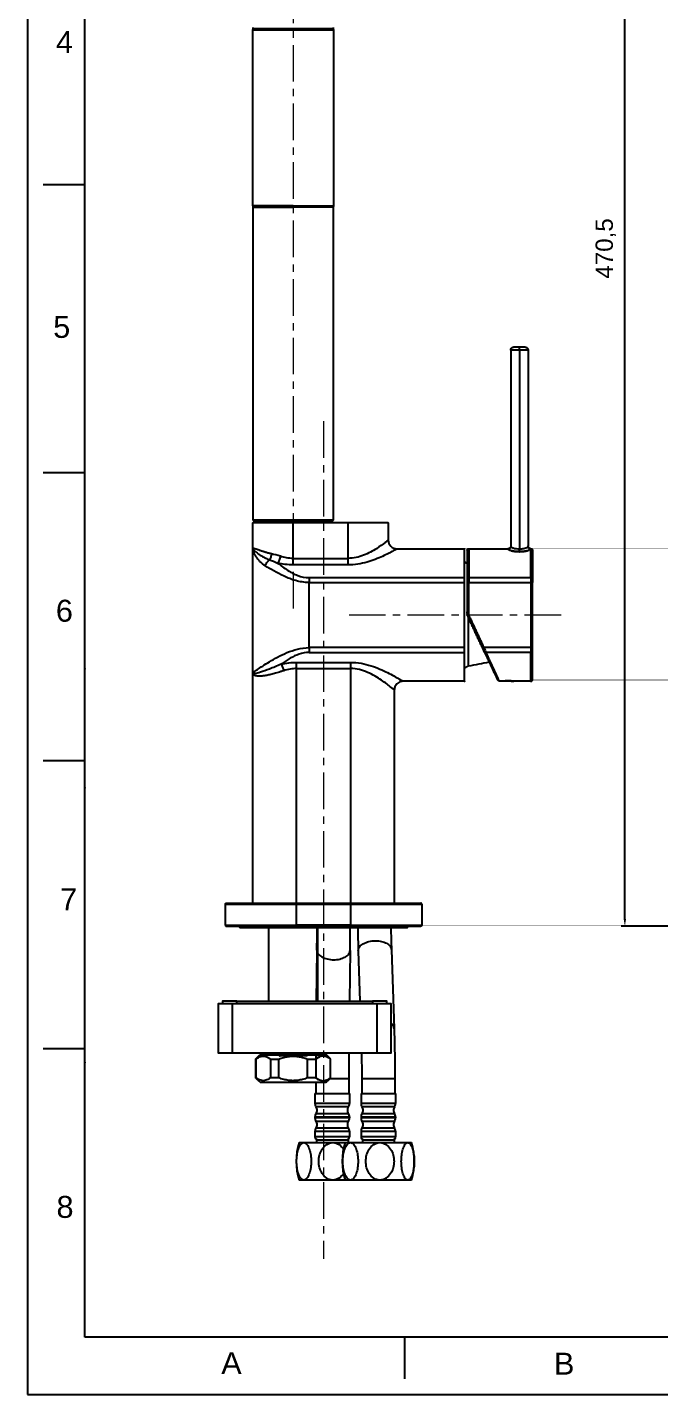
# Model space of a CAD drawing. Header units: millimetres. Extents: x 4395 to 4989, y 1263 to 2103.
# Drawn here: x 4394.5 to 4613.9, y 1262.8 to 1737.4 of the extents above; entities that cross this region are included whole.
import ezdxf

# ---------------------------------------------------------------- set-up
doc = ezdxf.new("R2010")
doc.units = ezdxf.units.MM
doc.linetypes.add('CENTERX2', pattern=[20.32, 12.7, -2.54, 2.54, -2.54])
doc.layers.get('Defpoints').update_dxf_attribs({"color": 3})
doc.layers.add('CENTER', color=1, linetype='CENTERX2', lineweight=15)
doc.layers.add('DIM', color=3, linetype='Continuous', lineweight=9)
doc.styles.get("Standard").update_dxf_attribs({"font": 'arial.ttf'})
doc.dimstyles.new('ISO-25$0', dxfattribs={"dimtxt": 3, "dimasz": 3.5, "dimexe": 1.25, "dimexo": 0, "dimtad": 1, "dimdsep": 46, "dimtxsty": 'Standard', "dimblk1": 'CLOSEDBLANK', "dimcen": 1, "dimadec": 0, "dimazin": 0, "dimtfac": 1, "dimtmove": 1, "dimatfit": 3, "dimfxl": 1, "dimarcsym": 0})

# ---------------------------------------------------------------- blocks, each defined once
blk = doc.blocks.new('*D5')
at = {"layer": 'Defpoints', "color": 0, "transparency": 16777216}
for p in [(4601.85, 1895.93), (4774.51, 1895.93), (4857.61, 1425.43)]:
    blk.add_point(p, dxfattribs=at)
at = {"layer": 'DIM', "color": 0, "lineweight": -2, "transparency": 16777216}
for p, q in [((4773.89, 1895.93), (4600.6, 1895.93)), ((4601.85, 1427.93), (4601.85, 1893.43)), ((4856.99, 1425.43), (4600.6, 1425.43))]:
    blk.add_line(p, q, dxfattribs=at)
at = {"layer": 'DIM', "color": 0, "transparency": 16777216}
for points in [[(4601.43, 1893.43), (4602.26, 1893.43), (4601.85, 1895.93)], [(4601.43, 1427.93), (4602.26, 1427.93), (4601.85, 1425.43)]]:
    blk.add_solid(points, dxfattribs=at)
at = {"layer": 'DIM', "color": 0, "transparency": 16777216, "insert": (4595.24, 1660.68), "char_height": 6, "attachment_point": 5, "rotation": 90}
blk.add_mtext('470,5', dxfattribs=at)

msp = doc.modelspace()

# ---------------------------------------------------------------- linework, layer by layer
at = {"color": 7, "linetype": 'Continuous'}
for p, q in [((4394.52, 2102.82), (4394.52, 1262.82)), ((4414.52, 1682.82), (4399.99, 1682.82)), ((4414.52, 1582.82), (4399.99, 1582.82)), ((4414.52, 1482.82), (4399.99, 1482.82)), ((4494.99, 1417.16), (4494.77, 1399.43)), ((4506.49, 1417.02), (4506.27, 1399.43)), ((4509.35, 1416.89), (4509.94, 1399.43)), ((4520.84, 1417.28), (4521.77, 1389.94)), ((4414.52, 1382.82), (4399.99, 1382.82)), ((4499.48, 1372.53), (4506.06, 1372.53)), ((4506.06, 1372.53), (4506.06, 1367.3)), ((4510.54, 1372.53), (4522.04, 1372.53)), ((4510.54, 1372.53), (4510.54, 1367.3)), ((4522.04, 1372.53), (4522.04, 1367.3)), ((4494.31, 1367.3), (4506.31, 1367.3)), ((4494.31, 1367.3), (4494.31, 1363.86)), ((4494.56, 1371.31), (4494.56, 1367.3)), ((4506.31, 1367.3), (4506.31, 1363.86)), ((4510.29, 1367.3), (4522.29, 1367.3)), ((4510.29, 1367.3), (4510.29, 1363.86)), ((4522.29, 1367.3), (4522.29, 1363.86)), ((4506.31, 1363.86), (4494.31, 1363.86)), ((4505.94, 1362.69), (4494.69, 1362.69)), ((4522.29, 1363.86), (4510.29, 1363.86)), ((4521.91, 1362.69), (4510.66, 1362.69)), ((4494.31, 1359.23), (4506.31, 1359.23)), ((4494.31, 1359.23), (4494.31, 1358.86)), ((4506.31, 1358.86), (4494.31, 1358.86)), ((4494.69, 1360.4), (4505.94, 1360.4)), ((4505.94, 1357.69), (4494.69, 1357.69)), ((4506.31, 1359.23), (4506.31, 1358.86)), ((4510.29, 1359.23), (4522.29, 1359.23)), ((4510.29, 1359.23), (4510.29, 1358.86)), ((4522.29, 1358.86), (4510.29, 1358.86)), ((4510.66, 1360.4), (4521.91, 1360.4)), ((4521.91, 1357.69), (4510.66, 1357.69)), ((4522.29, 1359.23), (4522.29, 1358.86)), ((4494.31, 1354.23), (4506.31, 1354.23)), ((4494.31, 1354.23), (4494.31, 1352.3)), ((4494.69, 1355.4), (4505.94, 1355.4)), ((4506.31, 1354.23), (4506.31, 1352.3)), ((4510.29, 1354.23), (4522.29, 1354.23)), ((4510.29, 1354.23), (4510.29, 1352.3)), ((4510.66, 1355.4), (4521.91, 1355.4)), ((4522.29, 1354.23), (4522.29, 1352.3)), ((4488.81, 1350.3), (4527.79, 1350.3)), ((4506.31, 1352.3), (4494.31, 1352.3)), ((4494.81, 1351.3), (4505.81, 1351.3)), ((4494.81, 1351.3), (4494.81, 1350.3)), ((4505.81, 1351.3), (4505.81, 1350.3)), ((4522.29, 1352.3), (4510.29, 1352.3)), ((4510.79, 1351.3), (4521.79, 1351.3)), ((4510.79, 1351.3), (4510.79, 1350.3)), ((4521.79, 1351.3), (4521.79, 1350.3)), ((4527.79, 1337.3), (4488.81, 1337.3)), ((4525.33, 1282.82), (4525.33, 1268.28)), ((4394.52, 1262.82), (4988.52, 1262.82))]:
    msp.add_line(p, q, dxfattribs=at)
at = {"linetype": 'Continuous'}
for p, q in [((4414.52, 1282.82), (4414.52, 2082.82)), ((4968.52, 1282.82), (4414.52, 1282.82))]:
    msp.add_line(p, q, dxfattribs=at)
at = {"lineweight": -3}
msp.add_line((4475.25, 1371.31), (4498.25, 1371.31), dxfattribs=at)
at = {"color": 7, "linetype": 'Continuous'}
for centre, radius, start, end in [((3226.85, 1432.05), 1268.23, 359.32714, 359.67842), ((3224.63, 1432.07), 1281.95, 359.3272, 359.681), ((4970.78, 1432.09), 461.69, 180.8884, 181.8869), ((4968.57, 1432.04), 447.97, 180.9088, 181.8873), ((5885.4, 1373.58), 1379.34, 179.67364, 180.04331), ((5885.26, 1373.58), 1390.7, 179.7021, 179.7639), ((4496.31, 1363.86), 2, 180, 215.6591), ((4493.06, 1361.52), 2, 0.59, 35.6591), ((4507.56, 1361.52), 2, 144.3409, 179.41), ((4504.31, 1363.86), 2, 324.3409, 0), ((4512.29, 1363.86), 2, 180, 215.6591), ((4509.04, 1361.52), 2, 0.59, 35.6591), ((4523.54, 1361.52), 2, 144.3409, 179.41), ((4520.29, 1363.86), 2, 324.3409, 0), ((4496.31, 1359.23), 2, 144.3409, 180), ((4496.31, 1358.86), 2, 180, 215.6591), ((4493.06, 1361.57), 2, 324.3409, 359.41), ((4493.06, 1356.52), 2, 0.59, 35.6591), ((4507.56, 1361.57), 2, 180.59, 215.6591), ((4507.56, 1356.52), 2, 144.3409, 179.41), ((4504.31, 1359.23), 2, 0, 35.6591), ((4504.31, 1358.86), 2, 324.3409, 0), ((4512.29, 1359.23), 2, 144.3409, 180), ((4512.29, 1358.86), 2, 180, 215.6591), ((4509.04, 1361.57), 2, 324.3409, 359.41), ((4509.04, 1356.52), 2, 0.59, 35.6591), ((4523.54, 1361.57), 2, 180.59, 215.6591), ((4523.54, 1356.52), 2, 144.3409, 179.41), ((4520.29, 1359.23), 2, 0, 35.6591), ((4520.29, 1358.86), 2, 324.3409, 0), ((4496.31, 1354.23), 2, 144.3409, 180), ((4493.06, 1356.57), 2, 324.3409, 359.41), ((4507.56, 1356.57), 2, 180.59, 215.6591), ((4504.31, 1354.23), 2, 0, 35.6591), ((4512.29, 1354.23), 2, 144.3409, 180), ((4509.04, 1356.57), 2, 324.3409, 359.41), ((4523.54, 1356.57), 2, 180.59, 215.6591), ((4520.29, 1354.23), 2, 0, 35.6591), ((4509.44, 1343.8), 21.63, 162.5077, 197.4923), ((4495.31, 1352.3), 1, 180, 270), ((4525.41, 1343.8), 21.63, 162.5077, 197.4923), ((4505.31, 1352.3), 1, 270, 0), ((4511.29, 1352.3), 1, 180, 270), ((4521.29, 1352.3), 1, 270, 0), ((4507.16, 1343.8), 21.63, 342.5077, 17.4923)]:
    msp.add_arc(centre, radius, start, end, dxfattribs=at)
at = {"lineweight": -3}
for points, degree in [([(4472.75, 1737.43), (4472.75, 1736.93), (4472.75, 1736.43)], 2), ([(4500.75, 1736.43), (4500.75, 1736.93), (4500.75, 1737.43)], 2), ([(4472.75, 1675.43), (4472.75, 1705.93), (4472.75, 1736.43)], 2), ([(4500.75, 1736.43), (4500.75, 1705.93), (4500.75, 1675.43)], 2), ([(4472.75, 1675.43), (4472.75, 1620.93), (4472.75, 1566.43)], 2), ([(4500.75, 1566.43), (4500.75, 1620.93), (4500.75, 1675.43)], 2), ([(4562.25, 1625.43), (4562.25, 1591.34), (4562.25, 1557.24)], 2), ([(4565.25, 1625.43), (4565.25, 1590.91), (4565.25, 1556.39)], 2), ([(4568.25, 1625.43), (4568.25, 1591.34), (4568.25, 1557.24)], 2), ([(4473.25, 1565.73), (4473.25, 1566.08), (4473.25, 1566.43)], 2), ([(4486.75, 1565.73), (4486.75, 1566.08), (4486.75, 1566.43)], 2), ([(4500.25, 1566.43), (4500.25, 1566.08), (4500.25, 1565.73)], 2), ([(4472.75, 1556.43), (4472.75, 1560.93), (4472.75, 1565.43)], 2), ([(4474, 1565.43), (4474, 1565.58), (4474, 1565.73)], 2), ([(4485.75, 1565.43), (4485.75, 1565.58), (4485.75, 1565.73)], 2), ([(4486.75, 1565.43), (4486.75, 1565.58), (4486.75, 1565.73)], 2), ([(4486.75, 1553.1), (4486.75, 1559.27), (4486.75, 1565.43)], 2), ([(4505.75, 1565.43), (4496.25, 1565.43), (4486.75, 1565.43)], 2), ([(4487.75, 1565.73), (4487.75, 1565.58), (4487.75, 1565.43)], 2), ([(4499.5, 1565.73), (4499.5, 1565.58), (4499.5, 1565.43)], 2), ([(4505.75, 1565.43), (4505.75, 1559.27), (4505.75, 1553.1)], 2), ([(4519.75, 1565.43), (4519.75, 1562.43), (4519.75, 1559.43)], 2), ([(4519.75, 1559.43), (4519.75, 1558.71), (4520.37, 1557.05), (4522.03, 1556.43), (4522.75, 1556.43)], 3), ([(4479.23, 1554.66), (4479.17, 1554.67), (4479.05, 1554.7), (4478.85, 1554.75), (4478.62, 1554.8), (4478.38, 1554.86), (4478.11, 1554.93), (4477.83, 1555.01), (4477.53, 1555.09), (4477.22, 1555.18), (4476.9, 1555.28), (4476.55, 1555.39), (4476.27, 1555.48), (4476, 1555.57), (4475.75, 1555.65), (4475.53, 1555.73), (4475.32, 1555.8), (4475.12, 1555.87), (4474.95, 1555.93), (4474.79, 1555.99), (4474.62, 1556.05), (4474.58, 1556.06), (4474.13, 1556.22), (4473.85, 1556.31), (4473.57, 1556.4), (4473.35, 1556.46), (4473.16, 1556.51), (4473.01, 1556.53), (4472.89, 1556.54), (4472.81, 1556.52), (4472.76, 1556.49), (4472.75, 1556.45), (4472.75, 1556.43)], 3), ([(4472.75, 1513.43), (4472.75, 1534.93), (4472.75, 1556.43)], 2), ([(4478.52, 1552.6), (4479.4, 1552.28), (4480.34, 1551.91), (4481.37, 1551.48)], 3), ([(4482.32, 1553.83), (4481.24, 1554.17), (4480.21, 1554.45), (4479.23, 1554.66)], 3), ([(4482.32, 1553.83), (4482.22, 1553.38), (4481.93, 1552.45), (4481.55, 1551.74), (4481.37, 1551.48)], 3), ([(4486.75, 1553.1), (4485.21, 1553.1), (4483.73, 1553.38), (4482.32, 1553.83)], 3), ([(4486.75, 1553.1), (4496.25, 1553.1), (4505.75, 1553.1)], 2), ([(4522.75, 1556.43), (4534.45, 1556.43), (4546.15, 1556.43)], 2), ([(4547.65, 1556.43), (4554.45, 1556.43), (4561.25, 1556.43)], 2), ([(4486.75, 1550.83), (4484.88, 1550.83), (4483.08, 1551.08), (4481.37, 1551.48)], 3), ([(4505.75, 1550.83), (4496.25, 1550.83), (4486.75, 1550.83)], 2), ([(4546.15, 1551.93), (4546.65, 1551.65), (4547.15, 1551.36)], 2), ([(4492.25, 1546.43), (4519.2, 1546.43), (4546.15, 1546.43)], 2), ([(4492.25, 1522.13), (4492.25, 1533.43), (4492.25, 1544.74)], 2), ([(4492.25, 1544.74), (4519.2, 1544.74), (4546.15, 1544.74)], 2), ([(4546.15, 1522.13), (4546.15, 1533.43), (4546.15, 1544.74)], 2), ([(4547.15, 1544.74), (4547.15, 1539.64), (4547.15, 1534.54)], 2), ([(4547.65, 1546.43), (4558.45, 1546.43), (4569.25, 1546.43)], 2), ([(4547.65, 1534.54), (4547.65, 1539.64), (4547.65, 1544.74)], 2), ([(4547.65, 1544.74), (4558.45, 1544.74), (4569.25, 1544.74)], 2), ([(4569.25, 1544.74), (4569.25, 1533.43), (4569.25, 1522.13)], 2), ([(4569.75, 1522.13), (4569.75, 1533.43), (4569.75, 1544.74)], 2), ([(4552.52, 1521.92), (4550.07, 1527.17), (4547.62, 1532.43)], 2), ([(4552.98, 1522.13), (4550.53, 1527.38), (4548.08, 1532.64)], 2), ([(4546.15, 1522.13), (4519.2, 1522.13), (4492.25, 1522.13)], 2), ([(4492.25, 1520.43), (4519.2, 1520.43), (4546.15, 1520.43)], 2), ([(4553.18, 1520.51), (4552.99, 1520.92), (4552.76, 1521.42), (4552.52, 1521.92)], 3), ([(4552.98, 1522.13), (4553.21, 1521.53), (4553.44, 1520.93), (4553.64, 1520.43)], 3), ([(4569.25, 1522.13), (4561.12, 1522.13), (4552.98, 1522.13)], 2), ([(4553.64, 1520.43), (4553.54, 1520.4), (4553.32, 1520.38), (4553.21, 1520.46), (4553.18, 1520.51)], 3), ([(4569.25, 1520.43), (4561.45, 1520.43), (4553.64, 1520.43)], 2), ([(4483.48, 1514.11), (4483.15, 1514), (4482.5, 1513.79), (4481.56, 1513.5), (4480.66, 1513.24), (4479.81, 1513.01), (4479.01, 1512.81), (4478.26, 1512.64), (4477.55, 1512.49), (4476.9, 1512.38), (4476.29, 1512.29), (4475.77, 1512.24), (4475.18, 1512.21), (4474.68, 1512.21), (4474.23, 1512.25), (4473.83, 1512.32), (4473.5, 1512.42), (4473.23, 1512.55), (4473.02, 1512.72), (4472.86, 1512.92), (4472.77, 1513.16), (4472.75, 1513.34), (4472.75, 1513.43)], 3), ([(4482.6, 1516.34), (4484.31, 1516.76), (4486.09, 1517.01), (4487.95, 1517.01)], 3), ([(4487.95, 1514.86), (4486.4, 1514.86), (4484.91, 1514.58), (4483.48, 1514.11)], 3), ([(4487.95, 1517.01), (4497.3, 1517.01), (4506.65, 1517.01)], 2), ([(4487.95, 1433.43), (4487.95, 1474.15), (4487.95, 1514.86)], 2), ([(4487.95, 1514.86), (4497.3, 1514.86), (4506.65, 1514.86)], 2), ([(4506.65, 1514.86), (4506.65, 1474.15), (4506.65, 1433.43)], 2), ([(4547.43, 1515.67), (4546.79, 1515.3), (4546.15, 1514.93)], 2), ([(4554.81, 1517.03), (4552.35, 1516.57), (4549.89, 1516.12), (4547.43, 1515.67)], 3), ([(4472.75, 1433.43), (4472.75, 1473.43), (4472.75, 1513.43)], 2), ([(4546.15, 1510.43), (4535.5, 1510.43), (4524.85, 1510.43)], 2), ([(4524.86, 1510.43), (4524.86, 1510.43), (4524.86, 1510.43), (4524.86, 1510.43)], 3), ([(4558.1, 1510.64), (4557.91, 1510.64), (4557.73, 1510.75), (4557.65, 1510.93)], 3), ([(4558.1, 1510.64), (4559.21, 1510.64), (4560.32, 1510.64)], 2), ([(4569.25, 1510.43), (4566.31, 1510.43), (4563.37, 1510.43)], 2), ([(4521.84, 1507.45), (4521.85, 1507.44), (4521.85, 1507.43), (4521.85, 1507.43)], 3), ([(4521.85, 1507.43), (4521.85, 1470.43), (4521.85, 1433.43)], 2), ([(4487.95, 1433.43), (4497.3, 1433.43), (4506.65, 1433.43)], 2), ([(4463.25, 1425.73), (4463.25, 1429.43), (4463.25, 1433.13)], 2), ([(4487.95, 1433.13), (4497.3, 1433.13), (4506.65, 1433.13)], 2), ([(4487.95, 1425.73), (4487.95, 1429.43), (4487.95, 1433.13)], 2), ([(4506.65, 1433.13), (4506.65, 1429.43), (4506.65, 1425.73)], 2), ([(4531.35, 1433.13), (4531.35, 1429.43), (4531.35, 1425.73)], 2), ([(4468.25, 1424.93), (4468.25, 1425.18), (4468.25, 1425.43)], 2), ([(4478.25, 1399.43), (4478.25, 1412.18), (4478.25, 1424.93)], 2), ([(4487.47, 1424.93), (4487.47, 1425.18), (4487.47, 1425.43)], 2), ([(4487.47, 1424.93), (4497.06, 1424.93), (4506.65, 1424.93)], 2), ([(4506.65, 1425.73), (4497.3, 1425.73), (4487.95, 1425.73)], 2), ([(4487.95, 1425.43), (4497.3, 1425.43), (4506.65, 1425.43)], 2), ([(4495.25, 1424.93), (4495.25, 1412.18), (4495.25, 1399.43)], 2), ([(4506.65, 1424.93), (4506.65, 1425.18), (4506.65, 1425.43)], 2), ([(4526.35, 1425.43), (4526.35, 1425.18), (4526.35, 1424.93)], 2), ([(4460.75, 1398.43), (4460.75, 1389.93), (4460.75, 1381.43)], 2), ([(4462.25, 1399.43), (4462.25, 1398.93), (4462.25, 1398.43)], 2), ([(4465.75, 1381.43), (4465.75, 1389.93), (4465.75, 1398.43)], 2), ([(4515.75, 1398.43), (4490.75, 1398.43), (4465.75, 1398.43)], 2), ([(4467.25, 1398.43), (4467.25, 1398.93), (4467.25, 1399.43)], 2), ([(4467.25, 1399.43), (4490.75, 1399.43), (4514.25, 1399.43)], 2), ([(4514.25, 1399.43), (4514.25, 1398.93), (4514.25, 1398.43)], 2), ([(4515.75, 1398.43), (4515.75, 1389.93), (4515.75, 1381.43)], 2), ([(4519.25, 1398.43), (4519.25, 1398.93), (4519.25, 1399.43)], 2), ([(4520.75, 1381.43), (4520.75, 1389.93), (4520.75, 1398.43)], 2), ([(4465.75, 1381.43), (4490.75, 1381.43), (4515.75, 1381.43)], 2), ([(4478.25, 1380.81), (4478.25, 1381.12), (4478.25, 1381.43)], 2), ([(4481.75, 1380.93), (4481.75, 1381.18), (4481.75, 1381.43)], 2), ([(4491.75, 1381.43), (4491.75, 1381.18), (4491.75, 1380.93)], 2), ([(4495.25, 1381.43), (4495.25, 1381.12), (4495.25, 1380.81)], 2), ([(4495.86, 1380.81), (4495.86, 1381.12), (4495.86, 1381.43)], 2), ([(4473.75, 1379.31), (4474.5, 1380.06), (4475.25, 1380.81)], 2), ([(4473.75, 1372.81), (4473.75, 1376.06), (4473.75, 1379.31)], 2), ([(4473.86, 1379.31), (4474.13, 1379.51), (4474.67, 1379.87), (4475.51, 1380.23), (4476.36, 1380.35), (4477.21, 1380.23), (4478.06, 1379.87), (4478.6, 1379.51), (4478.86, 1379.31)], 3), ([(4473.86, 1372.81), (4473.86, 1376.06), (4473.86, 1379.31)], 2), ([(4478.86, 1379.31), (4478.86, 1376.06), (4478.86, 1372.81)], 2), ([(4481.75, 1379.31), (4482.34, 1379.53), (4483.48, 1379.9), (4485.13, 1380.23), (4486.75, 1380.34), (4488.37, 1380.24), (4490.01, 1379.91), (4491.17, 1379.53), (4491.75, 1379.31)], 3), ([(4481.75, 1372.81), (4481.75, 1376.06), (4481.75, 1379.31)], 2), ([(4491.75, 1372.81), (4491.75, 1376.06), (4491.75, 1379.31)], 2), ([(4499.65, 1379.31), (4499.38, 1379.51), (4498.84, 1379.87), (4498, 1380.23), (4497.15, 1380.35), (4496.3, 1380.23), (4495.45, 1379.87), (4494.91, 1379.51), (4494.65, 1379.31)], 3), ([(4494.65, 1379.31), (4494.65, 1376.06), (4494.65, 1372.81)], 2), ([(4499.75, 1379.31), (4499, 1380.06), (4498.25, 1380.81)], 2), ([(4499.65, 1372.81), (4499.65, 1376.06), (4499.65, 1379.31)], 2), ([(4499.75, 1372.81), (4499.75, 1376.06), (4499.75, 1379.31)], 2), ([(4475.25, 1371.31), (4474.5, 1372.06), (4473.75, 1372.81)], 2), ([(4478.86, 1372.81), (4478.6, 1372.6), (4478.06, 1372.24), (4477.21, 1371.89), (4476.36, 1371.77), (4475.51, 1371.89), (4474.67, 1372.24), (4474.13, 1372.6), (4473.86, 1372.81)], 3), ([(4491.75, 1372.81), (4491.17, 1372.58), (4490.02, 1372.21), (4488.37, 1371.88), (4486.75, 1371.77), (4485.12, 1371.88), (4483.48, 1372.21), (4482.34, 1372.58), (4481.75, 1372.81)], 3), ([(4494.65, 1372.81), (4494.91, 1372.6), (4495.45, 1372.24), (4496.3, 1371.89), (4497.15, 1371.77), (4498, 1371.89), (4498.84, 1372.24), (4499.38, 1372.6), (4499.65, 1372.81)], 3), ([(4498.25, 1371.31), (4499, 1372.06), (4499.75, 1372.81)], 2)]:
    msp.add_open_spline(points, degree=degree, dxfattribs=at)
for points, weights in [([(4486.75, 1736.43), (4472.75, 1736.43), (4472.75, 1736.43)], [1, 0.707106781187, 1]), ([(4472.75, 1736.43), (4472.75, 1736.64), (4472.9, 1736.79)], [1, 0.853553390593, 0.853553390593]), ([(4486.75, 1736.79), (4472.9, 1736.79), (4472.9, 1736.79)], [1, 0.707106781187, 1]), ([(4472.9, 1736.79), (4473.05, 1736.93), (4473.25, 1736.93)], [0.853553390593, 0.853553390593, 1]), ([(4486.75, 1736.93), (4473.25, 1736.93), (4473.25, 1736.93)], [1, 0.707106781187, 1]), ([(4486.75, 1736.93), (4486.75, 1736.93), (4486.75, 1736.79)], [1, 0.92387953252, 1]), ([(4500.25, 1736.93), (4500.25, 1736.93), (4486.75, 1736.93)], [1, 0.707106781187, 1]), ([(4486.75, 1736.43), (4486.75, 1736.64), (4486.75, 1736.79)], [1, 0.92387953252, 1]), ([(4500.61, 1736.79), (4500.61, 1736.79), (4486.75, 1736.79)], [1, 0.707106781187, 1]), ([(4500.75, 1736.43), (4500.75, 1736.43), (4486.75, 1736.43)], [1, 0.707106781187, 1]), ([(4500.25, 1736.93), (4500.46, 1736.93), (4500.61, 1736.79)], [1, 0.853553390593, 0.853553390593]), ([(4500.61, 1736.79), (4500.75, 1736.64), (4500.75, 1736.43)], [0.853553390593, 0.853553390593, 1]), ([(4486.75, 1675.43), (4472.75, 1675.43), (4472.75, 1675.43)], [1, 0.707106781187, 1]), ([(4472.75, 1675.43), (4472.75, 1675.33), (4472.8, 1675.23)], [1, 0.918778011924, 0.882603235072]), ([(4486.75, 1675.43), (4500.75, 1675.43), (4500.75, 1675.43)], [1, 0.707106781187, 1]), ([(4486.75, 1675.43), (4486.75, 1675.33), (4486.75, 1675.23)], [1, 0.977975186085, 1]), ([(4500.75, 1675.43), (4500.75, 1675.33), (4500.71, 1675.23)], [1, 0.918778011924, 0.882603235072]), ([(4472.8, 1675.23), (4472.8, 1675.23), (4486.75, 1675.23)], [1, 0.707106781187, 1]), ([(4472.92, 1675.06), (4472.92, 1675.06), (4486.75, 1675.06)], [1, 0.707106781187, 1]), ([(4486.75, 1675.23), (4500.71, 1675.23), (4500.71, 1675.23)], [1, 0.707106781187, 1]), ([(4486.75, 1675.06), (4486.75, 1675.13), (4486.75, 1675.23)], [1, 0.977975186073, 1]), ([(4500.59, 1675.06), (4500.59, 1675.06), (4486.75, 1675.06)], [1, 0.707106781187, 1]), ([(4486.75, 1675.01), (4486.75, 1675.01), (4486.75, 1675.06)], [1, 0.934172359147, 1]), ([(4500.45, 1675.01), (4500.41, 1675.01), (4500.37, 1675.03)], [1, 0.91877801193, 0.882603235077]), ([(4500.59, 1675.06), (4500.53, 1675.01), (4500.45, 1675.01)], [0.854215066669, 0.863397181416, 1]), ([(4562.25, 1625.43), (4562.25, 1626.43), (4563.25, 1626.43)], [1, 0.707106781191, 1]), ([(4565.25, 1625.43), (4562.25, 1625.43), (4562.25, 1625.43)], [1, 0.70710678119, 1]), ([(4565.25, 1626.43), (4563.25, 1626.43), (4563.25, 1626.43)], [1, 0.70710678119, 1]), ([(4565.25, 1625.43), (4565.25, 1626.43), (4565.25, 1626.43)], [1, 0.70710678118, 1]), ([(4567.25, 1626.43), (4567.25, 1626.43), (4565.25, 1626.43)], [1, 0.70710678119, 1]), ([(4568.25, 1625.43), (4568.25, 1625.43), (4565.25, 1625.43)], [1, 0.70710678119, 1]), ([(4567.25, 1626.43), (4568.25, 1626.43), (4568.25, 1625.43)], [1, 0.707106781191, 1]), ([(4486.75, 1565.43), (4472.75, 1565.43), (4472.75, 1565.43)], [1, 0.707106781187, 1]), ([(4486.75, 1565.73), (4473.25, 1565.73), (4473.25, 1565.73)], [1, 0.707106781187, 1]), ([(4500.25, 1565.73), (4500.25, 1565.73), (4486.75, 1565.73)], [1, 0.707106781187, 1]), ([(4519.75, 1565.43), (4519.75, 1565.43), (4505.75, 1565.43)], [1, 0.707106781187, 1]), ([(4562.25, 1557.43), (4562.25, 1556.43), (4561.25, 1556.43)], [1, 0.707106781187, 1]), ([(4486.75, 1550.83), (4486.75, 1551.73), (4486.75, 1553.1)], [1, 0.909353109041, 1]), ([(4505.75, 1553.1), (4505.75, 1551.73), (4505.75, 1550.83)], [1, 0.909353109041, 1]), ([(4546.15, 1546.43), (4546.15, 1556.43), (4546.15, 1556.43)], [1, 0.884627810939, 1]), ([(4547.15, 1555.93), (4547.15, 1556.43), (4547.65, 1556.43)], [1, 0.707106781189, 1]), ([(4547.15, 1555.93), (4547.15, 1555.93), (4547.15, 1546.15)], [1, 0.884627810939, 1]), ([(4547.65, 1556.43), (4547.65, 1556.43), (4547.65, 1546.43)], [1, 0.884627810939, 1]), ([(4561.25, 1556.25), (4561.25, 1556.43), (4561.25, 1556.43)], [1, 0.998037259237, 1]), ([(4569.25, 1556.43), (4569.25, 1556.43), (4569.25, 1556.25)], [1, 0.998037259237, 1]), ([(4569.25, 1546.43), (4569.25, 1554.96), (4569.25, 1556.25)], [1, 0.912092442077, 1]), ([(4569.75, 1555.93), (4569.75, 1555.93), (4569.75, 1546.15)], [1, 0.884627810939, 1]), ([(4492.25, 1546.43), (4492.25, 1545.66), (4492.25, 1544.74)], [1, 0.955248658723, 1]), ([(4546.15, 1544.74), (4546.15, 1545.66), (4546.15, 1546.43)], [1, 0.955248658726, 1]), ([(4547.65, 1546.43), (4547.15, 1546.43), (4547.15, 1546.15)], [1, 0.707106781187, 1]), ([(4547.15, 1546.15), (4547.15, 1545.51), (4547.15, 1544.74)], [1, 0.95524865873, 1]), ([(4547.65, 1544.74), (4547.15, 1544.74), (4547.15, 1544.74)], [1, 0.707106781188, 1]), ([(4547.65, 1546.43), (4547.65, 1545.66), (4547.65, 1544.74)], [1, 0.95524865873, 1]), ([(4569.75, 1546.15), (4569.75, 1546.43), (4569.25, 1546.43)], [1, 0.707106781187, 1]), ([(4569.25, 1546.43), (4569.25, 1545.66), (4569.25, 1544.74)], [1, 0.95524865873, 1]), ([(4569.75, 1544.74), (4569.75, 1544.74), (4569.25, 1544.74)], [1, 0.707106781188, 1]), ([(4569.75, 1546.15), (4569.75, 1545.51), (4569.75, 1544.74)], [1, 0.95524865873, 1]), ([(4547.65, 1534.54), (4547.15, 1534.54), (4547.15, 1534.54)], [1, 0.707106781188, 1]), ([(4547.62, 1532.43), (4547.15, 1533.43), (4547.15, 1534.54)], [1, 0.97629600712, 1]), ([(4548.08, 1532.64), (4547.65, 1533.54), (4547.65, 1534.54)], [1, 0.97629600712, 1]), ([(4547.62, 1532.43), (4547.62, 1532.43), (4548.08, 1532.64)], [1, 0.707106781193, 1]), ([(4492.25, 1522.13), (4492.25, 1521.2), (4492.25, 1520.43)], [1, 0.955248658729, 1]), ([(4546.15, 1520.43), (4546.15, 1521.2), (4546.15, 1522.13)], [1, 0.955248658727, 1]), ([(4546.15, 1510.43), (4546.15, 1510.43), (4546.15, 1520.43)], [1, 0.884627810939, 1]), ([(4552.52, 1521.92), (4552.52, 1521.92), (4552.98, 1522.13)], [1, 0.707106781181, 1]), ([(4569.75, 1522.13), (4569.75, 1522.13), (4569.25, 1522.13)], [1, 0.707106781185, 1]), ([(4569.25, 1522.13), (4569.25, 1521.2), (4569.25, 1520.43)], [1, 0.955248658727, 1]), ([(4569.75, 1520.72), (4569.75, 1520.43), (4569.25, 1520.43)], [1, 0.707106781187, 1]), ([(4569.25, 1510.43), (4569.25, 1510.43), (4569.25, 1520.43)], [1, 0.884627810939, 1]), ([(4569.75, 1520.72), (4569.75, 1521.36), (4569.75, 1522.13)], [1, 0.955248658727, 1]), ([(4569.75, 1510.93), (4569.75, 1510.93), (4569.75, 1520.72)], [1, 0.884627810939, 1]), ([(4487.95, 1514.86), (4487.95, 1516.13), (4487.95, 1517.01)], [1, 0.921954445729, 1]), ([(4506.65, 1517.01), (4506.65, 1516.13), (4506.65, 1514.86)], [1, 0.921954445729, 1]), ([(4558.1, 1510.64), (4558.1, 1510.64), (4558.1, 1510.64)], [1, 0.997730631385, 1]), ([(4560.32, 1510.64), (4560.32, 1510.64), (4560.32, 1510.64)], [1, 0.997735434421, 1]), ([(4569.25, 1510.43), (4569.75, 1510.43), (4569.75, 1510.93)], [1, 0.707106781184, 1]), ([(4463.25, 1433.13), (4463.25, 1433.43), (4463.55, 1433.43)], [1, 0.707106781194, 1]), ([(4463.55, 1433.43), (4463.55, 1433.43), (4487.95, 1433.43)], [1, 0.707106781187, 1]), ([(4487.95, 1433.13), (4487.95, 1433.43), (4487.95, 1433.43)], [1, 0.707106781187, 1]), ([(4506.65, 1433.43), (4506.65, 1433.43), (4506.65, 1433.13)], [1, 0.707106781187, 1]), ([(4506.65, 1433.43), (4531.05, 1433.43), (4531.05, 1433.43)], [1, 0.707106781187, 1]), ([(4463.25, 1433.13), (4463.25, 1433.13), (4487.95, 1433.13)], [1, 0.707106781187, 1]), ([(4506.65, 1433.13), (4531.35, 1433.13), (4531.35, 1433.13)], [1, 0.707106781187, 1]), ([(4463.25, 1425.73), (4463.25, 1425.73), (4487.95, 1425.73)], [1, 0.707106781187, 1]), ([(4463.55, 1425.43), (4463.55, 1425.43), (4487.95, 1425.43)], [1, 0.707106781187, 1]), ([(4468.25, 1424.93), (4468.25, 1424.93), (4487.47, 1424.93)], [1, 0.715784763814, 1]), ([(4487.95, 1425.43), (4487.95, 1425.43), (4487.95, 1425.73)], [1, 0.707106781187, 1]), ([(4506.65, 1425.43), (4506.65, 1425.43), (4506.65, 1425.73)], [1, 0.707106781187, 1]), ([(4506.65, 1425.73), (4531.35, 1425.73), (4531.35, 1425.73)], [1, 0.707106781187, 1]), ([(4506.65, 1425.43), (4531.05, 1425.43), (4531.05, 1425.43)], [1, 0.707106781187, 1]), ([(4506.65, 1424.93), (4526.35, 1424.93), (4526.35, 1424.93)], [1, 0.707106781187, 1]), ([(4531.35, 1425.73), (4531.35, 1425.43), (4531.05, 1425.43)], [1, 0.707106781187, 1]), ([(4465.75, 1398.43), (4460.75, 1398.43), (4460.75, 1398.43)], [1, 0.707106781187, 1]), ([(4467.25, 1399.43), (4462.25, 1399.43), (4462.25, 1399.43)], [1, 0.707106781187, 1]), ([(4519.25, 1399.43), (4519.25, 1399.43), (4514.25, 1399.43)], [1, 0.707106781187, 1]), ([(4520.75, 1398.43), (4520.75, 1398.43), (4515.75, 1398.43)], [1, 0.707106781187, 1]), ([(4460.75, 1381.43), (4460.75, 1381.43), (4465.75, 1381.43)], [1, 0.707106781187, 1]), ([(4515.75, 1381.43), (4520.75, 1381.43), (4520.75, 1381.43)], [1, 0.707106781187, 1]), ([(4473.86, 1379.31), (4473.75, 1379.31), (4473.75, 1379.31)], [1, 0.997926751115, 1]), ([(4475.25, 1380.81), (4475.25, 1380.81), (4481.77, 1380.81)], [1, 0.793381911305, 0.878276441092]), ([(4478.86, 1379.31), (4480.2, 1379.31), (4481.75, 1379.31)], [1, 0.991718120615, 1]), ([(4481.75, 1380.93), (4481.75, 1380.73), (4481.9, 1380.58)], [1, 0.923879532507, 1]), ([(4481.9, 1380.58), (4482.05, 1380.43), (4482.25, 1380.43)], [1, 0.923879532507, 1]), ([(4491.61, 1380.58), (4491.46, 1380.43), (4491.25, 1380.43)], [1, 0.923879532508, 1]), ([(4491.61, 1380.58), (4491.75, 1380.73), (4491.75, 1380.93)], [1, 0.92387953251, 1]), ([(4491.74, 1380.81), (4494.19, 1380.81), (4495.86, 1380.81)], [0.878273894244, 0.844259230509, 0.857047713075]), ([(4498.25, 1380.81), (4498.25, 1380.81), (4491.74, 1380.81)], [1, 0.793381911305, 0.878276441092]), ([(4491.75, 1379.31), (4493.31, 1379.31), (4494.65, 1379.31)], [1, 0.991717009503, 1]), ([(4499.65, 1379.31), (4499.75, 1379.31), (4499.75, 1379.31)], [1, 0.997926751115, 1]), ([(4473.75, 1372.81), (4473.75, 1372.81), (4473.86, 1372.81)], [1, 0.997926751078, 1]), ([(4481.75, 1372.81), (4480.2, 1372.81), (4478.86, 1372.81)], [1, 0.991718120565, 1]), ([(4494.65, 1372.81), (4493.31, 1372.81), (4491.75, 1372.81)], [1, 0.991717008991, 1]), ([(4499.75, 1372.81), (4499.75, 1372.81), (4499.65, 1372.81)], [1, 0.997926751078, 1])]:
    msp.add_rational_spline(points, weights, degree=2, dxfattribs=at)
for points, weights, knots in [([(4472.8, 1675.23), (4472.84, 1675.14), (4472.9, 1675.08), (4472.91, 1675.07), (4472.92, 1675.06)], [0.882603235072, 0.853553390593, 0.853553390593, 0.853553390593, 0.854215066661], [0.2297305, 0.2297305, 0.2297305, 0.4142136, 0.4142136, 0.442056, 0.442056, 0.442056]), ([(4500.45, 1675.01), (4500.45, 1675.01), (4496.44, 1675.01), (4492.43, 1675.01), (4486.75, 1675.01)], [1, 0.853553390593, 0.853553390593, 0.853553390593, 1], [0, 0, 0, 11.349452, 11.349452, 22.698903, 22.698903, 22.698903]), ([(4500.71, 1675.23), (4500.67, 1675.14), (4500.61, 1675.08), (4500.6, 1675.07), (4500.59, 1675.06)], [0.882603235072, 0.853553390593, 0.853553390593, 0.853553390593, 0.854215066661], [0.2297305, 0.2297305, 0.2297305, 0.4142136, 0.4142136, 0.442056, 0.442056, 0.442056]), ([(4472.75, 1566.43), (4472.75, 1566.43), (4486.75, 1566.43), (4500.75, 1566.43), (4500.75, 1566.43)], [1, 0.707106781187, 1, 0.707106781187, 1], [-0.0439823, -0.0439823, -0.0439823, -0.02199115, -0.02199115, 0, 0, 0]), ([(4569.25, 1556.43), (4568.84, 1556.43), (4568.55, 1556.73), (4568.25, 1557.02), (4568.25, 1557.43)], [1, 0.853553390593, 0.853553390593, 0.853553390593, 1], [2, 2, 2, 2.828427, 2.828427, 3.656854, 3.656854, 3.656854]), ([(4569.25, 1556.43), (4569.46, 1556.43), (4569.61, 1556.29), (4569.75, 1556.14), (4569.75, 1555.93)], [1, 0.853553390593, 0.853553390593, 0.853553390593, 1], [0, 0, 0, 0.4142136, 0.4142136, 0.8284271, 0.8284271, 0.8284271]), ([(4547.43, 1532.89), (4547.43, 1526.85), (4547.43, 1522.17), (4547.43, 1515.67), (4547.43, 1515.67)], [0.962886133956, 0.928938322203, 1, 0.903822748345, 1], [0.00410245, 0.00410245, 0.00410245, 0.01570986, 0.01570986, 0.03141971, 0.03141971, 0.03141971]), ([(4531.35, 1433.13), (4531.35, 1433.26), (4531.27, 1433.34), (4531.18, 1433.43), (4531.05, 1433.43)], [1, 0.853553390593, 0.853553390593, 0.853553390593, 1], [0, 0, 0, 0.2485281, 0.2485281, 0.4970563, 0.4970563, 0.4970563]), ([(4463.25, 1425.73), (4463.25, 1425.61), (4463.34, 1425.52), (4463.43, 1425.43), (4463.55, 1425.43)], [1, 0.853553390593, 0.853553390593, 0.853553390593, 0.999999999996], [0, 0, 0, 0.2485281, 0.2485281, 0.4970563, 0.4970563, 0.4970563]), ([(4481.75, 1380.93), (4481.75, 1380.93), (4486.75, 1380.93), (4491.75, 1380.93), (4491.75, 1380.93)], [1, 0.707106781187, 1, 0.707106781187, 1], [-0.01570796, -0.01570796, -0.01570796, -0.00785398, -0.00785398, 0, 0, 0]), ([(4481.9, 1380.58), (4481.9, 1380.58), (4486.75, 1380.58), (4491.61, 1380.58), (4491.61, 1380.58)], [1, 0.707106781187, 1, 0.707106781187, 1], [-0.01524789, -0.01524789, -0.01524789, -0.00762394, -0.00762394, 0, 0, 0]), ([(4491.25, 1380.43), (4491.25, 1380.43), (4486.75, 1380.43), (4482.25, 1380.43), (4482.25, 1380.43)], [1, 0.707106781187, 1, 0.707106781187, 1], [0, 0, 0, 0.00706858, 0.00706858, 0.01413717, 0.01413717, 0.01413717])]:
    msp.add_rational_spline(points, weights, degree=2, knots=knots, dxfattribs=at)
for points, knots in [([(4519.75, 1559.43), (4519.75, 1559.43), (4519.56, 1559.28), (4518.43, 1558.4), (4515.86, 1556.52), (4511.39, 1553.99), (4507.67, 1553.1), (4505.75, 1553.1)], [-0.0234187, -0.0234187, -0.0234187, -0.0234187, -0.02049137, -0.01756403, -0.01170935, -0.00585468, 0, 0, 0, 0]), ([(4562.25, 1557.24), (4562.25, 1557.13), (4562.22, 1556.94), (4562.1, 1556.7), (4561.92, 1556.48), (4561.63, 1556.29), (4561.37, 1556.25), (4561.25, 1556.25)], [-0.001589408, -0.001589408, -0.001589408, -0.001589408, -0.001192056, -0.00099338, -0.000794704, -0.000397352, 0, 0, 0, 0]), ([(4562.25, 1557.24), (4562.25, 1557.18), (4562.38, 1557.05), (4562.74, 1556.86), (4563.11, 1556.71), (4563.57, 1556.58), (4564.26, 1556.44), (4564.86, 1556.39), (4565.25, 1556.39)], [0, 0, 0, 0, 0.001209107, 0.00181366, 0.002418213, 0.003022766, 0.00362732, 0.004836426, 0.004836426, 0.004836426, 0.004836426]), ([(4565.25, 1556.39), (4565.46, 1556.39), (4565.85, 1556.41), (4566.42, 1556.48), (4566.86, 1556.57), (4567.17, 1556.65), (4567.39, 1556.72), (4567.58, 1556.79), (4567.81, 1556.88), (4568.13, 1557.05), (4568.25, 1557.18), (4568.25, 1557.24)], [0, 0, 0, 0, 0.000602662, 0.001205324, 0.001807985, 0.002109316, 0.002410647, 0.002711978, 0.003013309, 0.003615971, 0.004821294, 0.004821294, 0.004821294, 0.004821294]), ([(4569.25, 1556.25), (4569.14, 1556.25), (4568.88, 1556.29), (4568.59, 1556.48), (4568.41, 1556.7), (4568.29, 1556.94), (4568.25, 1557.13), (4568.25, 1557.24)], [-0.001589408, -0.001589408, -0.001589408, -0.001589408, -0.001192056, -0.000794704, -0.000596028, -0.000397352, 0, 0, 0, 0]), ([(4477.09, 1550.53), (4476.37, 1550.99), (4475.46, 1551.76), (4474.5, 1552.86), (4473.9, 1553.69), (4473.41, 1554.5), (4473.04, 1555.25), (4472.81, 1555.91), (4472.75, 1556.28), (4472.75, 1556.43)], [0, 0, 0, 0, 0.00363761, 0.00545642, 0.00727523, 0.00909403, 0.01091284, 0.01273165, 0.01455046, 0.01455046, 0.01455046, 0.01455046]), ([(4472.75, 1556.43), (4472.75, 1556.34), (4473.03, 1555.98), (4473.97, 1555.19), (4475.05, 1554.42), (4476.04, 1553.8), (4477.17, 1553.18), (4478.06, 1552.78), (4478.52, 1552.6)], [-0.01466866, -0.01466866, -0.01466866, -0.01466866, -0.01097947, -0.00729028, -0.00544569, -0.00360109, -0.00175649, 0, 0, 0, 0]), ([(4477.09, 1550.53), (4477.2, 1550.91), (4477.57, 1551.69), (4478.2, 1552.35), (4478.52, 1552.6)], [-0.002634878, -0.002634878, -0.002634878, -0.002634878, -0.001263282, 0, 0, 0, 0]), ([(4479.23, 1554.66), (4479.2, 1554.46), (4479.14, 1554.11), (4478.93, 1553.35), (4478.69, 1552.87), (4478.52, 1552.6)], [0, 0, 0, 0, 0.000569998, 0.00115409, 0.002322274, 0.002322274, 0.002322274, 0.002322274]), ([(4522.75, 1556.43), (4522.75, 1556.43), (4522.52, 1556.3), (4521.15, 1555.52), (4518.03, 1553.85), (4512.59, 1551.61), (4508.08, 1550.83), (4505.75, 1550.83)], [0, 0, 0, 0, 0.00328637, 0.00657274, 0.01314549, 0.01971823, 0.02629097, 0.02629097, 0.02629097, 0.02629097]), ([(4565.25, 1555.43), (4564.73, 1555.43), (4563.93, 1555.48), (4563.01, 1555.62), (4562.4, 1555.74), (4561.91, 1555.88), (4561.42, 1556.06), (4561.25, 1556.19), (4561.25, 1556.25)], [0, 0, 0, 0, 0.001565478, 0.002348217, 0.003130956, 0.003913695, 0.004696434, 0.006261912, 0.006261912, 0.006261912, 0.006261912]), ([(4562.41, 1555.75), (4562.41, 1555.75), (4562.51, 1555.72), (4562.7, 1555.68), (4563.12, 1555.6), (4563.7, 1555.52), (4564.46, 1555.45), (4564.99, 1555.43), (4565.25, 1555.43)], [0.003107444, 0.003107444, 0.003107444, 0.003107444, 0.003121699, 0.003511912, 0.003902124, 0.004682549, 0.005462974, 0.006243398, 0.006243398, 0.006243398, 0.006243398]), ([(4565.25, 1555.43), (4565.25, 1555.46), (4565.25, 1555.55), (4565.25, 1555.74), (4565.25, 1555.93), (4565.25, 1556.13), (4565.25, 1556.29), (4565.25, 1556.39)], [-0.001284591, -0.001284591, -0.001284591, -0.001284591, -0.000963443, -0.000642295, -0.000481722, -0.000321148, 0, 0, 0, 0]), ([(4569.25, 1556.25), (4569.25, 1556.19), (4569.09, 1556.07), (4568.66, 1555.9), (4568.36, 1555.81), (4568.1, 1555.75), (4567.81, 1555.68), (4567.39, 1555.6), (4566.81, 1555.52), (4566.05, 1555.45), (4565.52, 1555.43), (4565.25, 1555.43)], [0, 0, 0, 0, 0.00156085, 0.002341274, 0.002731487, 0.003121699, 0.003511912, 0.003902124, 0.004682549, 0.005462974, 0.006243398, 0.006243398, 0.006243398, 0.006243398]), ([(4565.25, 1555.43), (4565.78, 1555.43), (4566.58, 1555.48), (4567.5, 1555.62), (4567.91, 1555.7), (4568.1, 1555.75), (4568.1, 1555.75)], [0, 0, 0, 0, 0.001565478, 0.002348217, 0.003130956, 0.003147535, 0.003147535, 0.003147535, 0.003147535]), ([(4492.25, 1544.74), (4490.67, 1544.74), (4487.55, 1545.24), (4482.12, 1547.42), (4478.89, 1549.39), (4477.09, 1550.53)], [0, 0, 0, 0, 0.00465843, 0.00931687, 0.01863374, 0.01863374, 0.01863374, 0.01863374]), ([(4481.37, 1551.48), (4482.44, 1550.62), (4484.57, 1549.03), (4488.27, 1547.01), (4490.91, 1546.43), (4492.25, 1546.43)], [0, 0, 0, 0, 0.00508357, 0.00926913, 0.01345469, 0.01345469, 0.01345469, 0.01345469]), ([(4472.75, 1513.43), (4472.76, 1513.43), (4473.03, 1513.62), (4474.22, 1514.45), (4476.08, 1515.7), (4478.49, 1517.23), (4481.27, 1518.84), (4484.5, 1520.44), (4488.16, 1521.74), (4490.86, 1522.13), (4492.25, 1522.13)], [0, 0, 0, 0, 0.00386407, 0.00792286, 0.01198164, 0.01604043, 0.02009921, 0.02415799, 0.02821678, 0.03227556, 0.03227556, 0.03227556, 0.03227556]), ([(4492.25, 1520.43), (4491.08, 1520.43), (4488.79, 1519.99), (4485.69, 1518.5), (4483.72, 1517.16), (4482.74, 1516.44), (4482.6, 1516.34)], [0, 0, 0, 0, 0.00362675, 0.00725349, 0.01088024, 0.01149642, 0.01149642, 0.01149642, 0.01149642]), ([(4553.18, 1520.5), (4553.79, 1519.2), (4554.91, 1516.79), (4556.27, 1513.9), (4557.21, 1511.87), (4557.55, 1511.14), (4557.65, 1510.93)], [0.00000435, 0.00000435, 0.00000435, 0.00000435, 0.00490271, 0.00980543, 0.01470814, 0.0194658, 0.0194658, 0.0194658, 0.0194658]), ([(4553.64, 1520.43), (4554.24, 1519.11), (4555.37, 1516.64), (4556.72, 1513.68), (4557.66, 1511.61), (4558.01, 1510.85), (4558.1, 1510.64)], [0, 0, 0, 0, 0.00500461, 0.01000922, 0.01501383, 0.01989907, 0.01989907, 0.01989907, 0.01989907]), ([(4482.6, 1516.34), (4481.13, 1515.72), (4478.44, 1514.61), (4475.28, 1513.46), (4473.57, 1513.09), (4472.87, 1513.16), (4472.75, 1513.32), (4472.75, 1513.43)], [-0.0198953, -0.0198953, -0.0198953, -0.0198953, -0.01492147, -0.00994765, -0.00497382, -0.00248691, 0, 0, 0, 0]), ([(4482.6, 1516.34), (4482.76, 1516.08), (4483.1, 1515.38), (4483.38, 1514.52), (4483.48, 1514.11)], [-0.002675619, -0.002675619, -0.002675619, -0.002675619, -0.001337809, 0, 0, 0, 0]), ([(4506.65, 1517.01), (4507.9, 1517.01), (4510.38, 1516.77), (4513.84, 1515.89), (4516.9, 1514.72), (4519.55, 1513.46), (4521.79, 1512.26), (4524.07, 1510.93), (4524.85, 1510.43), (4524.85, 1510.43)], [0, 0, 0, 0, 0.00351829, 0.00703658, 0.01055488, 0.01407317, 0.01759146, 0.02110975, 0.02811642, 0.02811642, 0.02811642, 0.02811642]), ([(4521.85, 1507.43), (4521.85, 1507.43), (4521.2, 1508), (4519.29, 1509.5), (4517.43, 1510.85), (4515.21, 1512.28), (4512.65, 1513.6), (4509.76, 1514.59), (4507.7, 1514.86), (4506.65, 1514.86)], [0.00001739, 0.00001739, 0.00001739, 0.00001739, 0.00635431, 0.00953581, 0.0127173, 0.01589879, 0.01908028, 0.02226177, 0.02544327, 0.02544327, 0.02544327, 0.02544327]), ([(4524.85, 1510.43), (4524.61, 1510.43), (4524.36, 1510.39), (4523.62, 1510.2), (4523.11, 1509.93), (4522.73, 1509.55), (4522.35, 1509.17), (4522.08, 1508.66), (4521.89, 1507.92), (4521.86, 1507.68), (4521.85, 1507.43)], [0.681893, 0.681893, 0.681893, 0.681893, 1.404811, 1.404811, 3.084517, 3.084517, 3.084517, 4.774911, 4.774911, 5.488848, 5.488848, 5.488848, 5.488848]), ([(4558.1, 1510.64), (4558.01, 1510.64), (4557.91, 1510.67), (4557.83, 1510.72), (4557.76, 1510.77), (4557.7, 1510.83), (4557.66, 1510.91)], [0.0118223, 0.0118223, 0.0118223, 0.0118223, 0.3018895, 0.3018895, 0.3018895, 0.5723858, 0.5723858, 0.5723858, 0.5723858]), ([(4560.32, 1510.64), (4560.72, 1510.64), (4561.32, 1510.62), (4562.03, 1510.58), (4562.49, 1510.54), (4562.87, 1510.5), (4563.15, 1510.46), (4563.33, 1510.44), (4563.37, 1510.43), (4563.37, 1510.43)], [0, 0, 0, 0, 0.001213003, 0.001819505, 0.002426007, 0.003032508, 0.00363901, 0.004245512, 0.004854294, 0.004854294, 0.004854294, 0.004854294]), ([(4563.37, 1510.43), (4563.36, 1510.43), (4563.35, 1510.43), (4563.34, 1510.43), (4563.34, 1510.43), (4563.33, 1510.44), (4563.33, 1510.44), (4563.33, 1510.44), (4563.33, 1510.44), (4563.33, 1510.44), (4563.32, 1510.44), (4563.32, 1510.44), (4563.31, 1510.44), (4563.29, 1510.44), (4563.27, 1510.44), (4563.23, 1510.45), (4563.18, 1510.46), (4563.1, 1510.47), (4563.02, 1510.48), (4562.93, 1510.49), (4562.82, 1510.5), (4562.71, 1510.51), (4562.59, 1510.52), (4562.45, 1510.54), (4562.31, 1510.55), (4562.16, 1510.56), (4562, 1510.57), (4561.83, 1510.59), (4561.66, 1510.6), (4561.48, 1510.61), (4561.11, 1510.63), (4560.72, 1510.64), (4560.32, 1510.64)], [0.010401, 0.010401, 0.010401, 0.010401, 0.042899, 0.042899, 0.042899, 0.052965, 0.052965, 0.075675, 0.075675, 0.188071, 0.188071, 0.340036, 0.340036, 0.643924, 0.643924, 0.643924, 1.243039, 1.243039, 1.243039, 1.84175, 1.84175, 1.84175, 2.437867, 2.437867, 2.437867, 3.032096, 3.032096, 3.032096, 3.626321, 3.626321, 3.626321, 4.826986, 4.826986, 4.826986, 4.826986]), ([(4563.29, 1510.44), (4563.29, 1510.44), (4563.29, 1510.44), (4563.3, 1510.44), (4563.32, 1510.44), (4563.32, 1510.44), (4563.33, 1510.44), (4563.33, 1510.44)], [0.39236004, 0.39236004, 0.39236004, 0.39236004, 0.39429815, 0.39429815, 0.40186118, 0.40186118, 0.4044974, 0.4044974, 0.4044974, 0.4044974]), ([(4494.65, 1379.31), (4494.91, 1379.51), (4495.31, 1379.78), (4495.72, 1379.98), (4495.86, 1380.03)], [0, 0, 0, 0, 0.001712535, 0.002529754, 0.002529754, 0.002529754, 0.002529754]), ([(4494.65, 1372.81), (4494.91, 1372.6), (4495.31, 1372.34), (4495.72, 1372.14), (4495.86, 1372.08)], [-0.010275211, -0.010275211, -0.010275211, -0.010275211, -0.008562676, -0.007748352, -0.007748352, -0.007748352, -0.007748352])]:
    msp.add_open_spline(points, degree=3, knots=knots, dxfattribs=at)
at = {"color": 7, "linetype": 'Continuous'}
for points, knots in [([(4509.35, 1416.89), (4509.33, 1417.36), (4509.73, 1418.41), (4511.14, 1419.5), (4513.08, 1420.22), (4514.55, 1420.39), (4515.32, 1420.39)], [0, 0, 0, 0, 0.184443, 0.413679, 0.69289, 1, 1, 1, 1]), ([(4515.32, 1420.39), (4516.03, 1420.39), (4517.37, 1420.25), (4519.14, 1419.62), (4520.44, 1418.65), (4520.83, 1417.71), (4520.84, 1417.28)], [0, 0, 0, 0, 0.3088, 0.585268, 0.812996, 1, 1, 1, 1]), ([(4494.99, 1417.16), (4494.98, 1416.71), (4495.38, 1415.69), (4496.75, 1414.63), (4498.64, 1413.95), (4500.07, 1413.79), (4500.82, 1413.79)], [0, 0, 0, 0, 0.185308, 0.414015, 0.692301, 1, 1, 1, 1]), ([(4500.82, 1413.79), (4501.55, 1413.79), (4502.93, 1413.94), (4504.76, 1414.59), (4506.09, 1415.61), (4506.48, 1416.58), (4506.49, 1417.02)], [0, 0, 0, 0, 0.3083, 0.585609, 0.81378, 1, 1, 1, 1]), ([(4521.77, 1389.94), (4521.76, 1390.36), (4521.47, 1391.06), (4520.97, 1391.56), (4520.75, 1391.73)], [0, 0, 0, 0, 0.1870035, 0.3062825, 0.3062825, 0.3062825, 0.3062825]), ([(4521.77, 1389.94), (4521.82, 1388.61), (4521.98, 1382.81), (4522.04, 1377), (4522.04, 1372.53)], [0, 0, 0, 0, 0.22949, 1, 1, 1, 1]), ([(4487.93, 1343.8), (4487.93, 1344.54), (4488.03, 1345.98), (4488.4, 1347.7), (4488.89, 1348.91), (4489.39, 1349.78), (4490.03, 1350.3), (4490.45, 1350.3)], [0, 0, 0, 0, 0.301519, 0.585419, 0.713806, 0.827791, 1, 1, 1, 1]), ([(4490.45, 1350.3), (4490.88, 1350.3), (4491.52, 1349.78), (4492.02, 1348.91), (4492.51, 1347.7), (4492.88, 1345.98), (4492.98, 1344.54), (4492.98, 1343.8)], [0, 0, 0, 0, 0.172211, 0.286185, 0.414574, 0.69849, 1, 1, 1, 1]), ([(4495.61, 1343.8), (4495.61, 1344.54), (4495.81, 1346.04), (4496.72, 1348.12), (4498.27, 1349.8), (4499.77, 1350.3), (4500.51, 1350.3)], [0, 0, 0, 0, 0.250945, 0.501572, 0.751539, 1, 1, 1, 1]), ([(4500.51, 1350.3), (4501.27, 1350.3), (4502.81, 1349.77), (4503.85, 1348.6), (4504.26, 1347.96)], [0, 0, 0, 0, 0.49838, 1, 1, 1, 1]), ([(4503.97, 1343.8), (4503.97, 1344.54), (4504.07, 1345.98), (4504.46, 1347.71), (4504.97, 1348.92), (4505.51, 1349.79), (4506.18, 1350.3), (4506.62, 1350.3)], [0, 0, 0, 0, 0.298582, 0.580396, 0.708471, 0.822979, 1, 1, 1, 1]), ([(4506.62, 1350.3), (4507.06, 1350.3), (4507.74, 1349.79), (4508.27, 1348.92), (4508.79, 1347.71), (4509.17, 1345.98), (4509.27, 1344.54), (4509.27, 1343.8)], [0, 0, 0, 0, 0.177022, 0.29152, 0.419597, 0.701427, 1, 1, 1, 1]), ([(4511.95, 1343.8), (4511.95, 1344.54), (4512.15, 1346.04), (4513.06, 1348.12), (4514.61, 1349.8), (4516.11, 1350.3), (4516.85, 1350.3)], [0, 0, 0, 0, 0.251037, 0.501736, 0.751679, 1, 1, 1, 1]), ([(4516.85, 1350.3), (4517.59, 1350.3), (4519.09, 1349.8), (4520.64, 1348.12), (4521.55, 1346.04), (4521.74, 1344.54), (4521.74, 1343.8)], [0, 0, 0, 0, 0.248332, 0.498271, 0.748955, 1, 1, 1, 1]), ([(4524.28, 1343.8), (4524.28, 1344.54), (4524.36, 1345.97), (4524.68, 1347.69), (4525.12, 1348.91), (4525.55, 1349.75), (4526.13, 1350.3), (4526.52, 1350.3)], [0, 0, 0, 0, 0.307851, 0.596308, 0.725436, 0.838372, 1, 1, 1, 1]), ([(4526.52, 1350.3), (4526.91, 1350.3), (4527.48, 1349.75), (4527.91, 1348.91), (4528.35, 1347.69), (4528.67, 1345.97), (4528.76, 1344.54), (4528.76, 1343.8)], [0, 0, 0, 0, 0.16163, 0.274555, 0.403685, 0.692158, 1, 1, 1, 1]), ([(4490.45, 1337.3), (4490.03, 1337.3), (4489.39, 1337.81), (4488.89, 1338.68), (4488.4, 1339.89), (4488.03, 1341.61), (4487.93, 1343.05), (4487.93, 1343.8)], [0, 0, 0, 0, 0.172211, 0.286185, 0.414574, 0.69849, 1, 1, 1, 1]), ([(4492.98, 1343.8), (4492.98, 1343.05), (4492.88, 1341.61), (4492.51, 1339.89), (4492.02, 1338.68), (4491.52, 1337.81), (4490.88, 1337.3), (4490.45, 1337.3)], [0, 0, 0, 0, 0.301519, 0.585419, 0.713806, 0.827791, 1, 1, 1, 1]), ([(4500.51, 1337.3), (4499.77, 1337.3), (4498.27, 1337.79), (4496.72, 1339.47), (4495.81, 1341.55), (4495.61, 1343.05), (4495.61, 1343.8)], [0, 0, 0, 0, 0.248459, 0.498422, 0.74906, 1, 1, 1, 1]), ([(4506.62, 1337.3), (4506.18, 1337.3), (4505.51, 1337.8), (4504.97, 1338.68), (4504.46, 1339.88), (4504.07, 1341.61), (4503.97, 1343.05), (4503.97, 1343.8)], [0, 0, 0, 0, 0.177022, 0.29152, 0.419597, 0.701427, 1, 1, 1, 1]), ([(4509.27, 1343.8), (4509.27, 1343.05), (4509.17, 1341.61), (4508.79, 1339.88), (4508.27, 1338.68), (4507.74, 1337.8), (4507.06, 1337.3), (4506.62, 1337.3)], [0, 0, 0, 0, 0.298582, 0.580396, 0.708471, 0.822979, 1, 1, 1, 1]), ([(4516.85, 1337.3), (4516.11, 1337.3), (4514.61, 1337.79), (4513.06, 1339.47), (4512.15, 1341.55), (4511.95, 1343.05), (4511.95, 1343.8)], [0, 0, 0, 0, 0.248332, 0.498271, 0.748955, 1, 1, 1, 1]), ([(4521.74, 1343.8), (4521.74, 1343.05), (4521.55, 1341.55), (4520.64, 1339.47), (4519.09, 1337.79), (4517.59, 1337.3), (4516.85, 1337.3)], [0, 0, 0, 0, 0.251037, 0.501736, 0.751679, 1, 1, 1, 1]), ([(4526.52, 1337.3), (4526.13, 1337.3), (4525.55, 1337.84), (4525.12, 1338.68), (4524.68, 1339.9), (4524.36, 1341.62), (4524.28, 1343.05), (4524.28, 1343.8)], [0, 0, 0, 0, 0.16163, 0.274555, 0.403685, 0.692158, 1, 1, 1, 1]), ([(4528.76, 1343.8), (4528.76, 1343.05), (4528.67, 1341.62), (4528.35, 1339.9), (4527.91, 1338.68), (4527.48, 1337.84), (4526.91, 1337.3), (4526.52, 1337.3)], [0, 0, 0, 0, 0.307851, 0.596308, 0.725436, 0.838372, 1, 1, 1, 1]), ([(4504.26, 1339.63), (4503.85, 1338.99), (4502.81, 1337.82), (4501.27, 1337.3), (4500.51, 1337.3)], [0, 0, 0, 0, 0.501623, 1, 1, 1, 1])]:
    msp.add_open_spline(points, degree=3, knots=knots, dxfattribs=at)
msp.add_open_spline([(4510.47, 1381.43), (4510.52, 1378.47), (4510.54, 1375.5), (4510.54, 1372.53)], degree=3, dxfattribs=at)
for p in [(4414.52, 1514.8), (4414.52, 1514.8), (4414.52, 1473.42), (4414.52, 1473.42), (4414.52, 1378.12), (4414.52, 1378.12)]:
    msp.add_point(p)
at = {"layer": 'CENTER'}
for points in [[(4497.3, 1600.71), (4497.3, 1310.02)], [(4579.75, 1533.43), (4506.17, 1533.43)]]:
    msp.add_lwpolyline(points, dxfattribs=at)
msp.add_rational_spline([(4486.75, 1953.94), (4486.75, 1953.94), (4486.75, 1535.18)], [1, 0.707106781187, 1], degree=2, dxfattribs=at)

# ---------------------------------------------------------------- texts
at = {"char_height": 7.62, "attachment_point": 5}
for s, width, insert in [('4', 50, (4407.4, 1732.33)), ('5', 50, (4406.45, 1633.4)), ('6', 50, (4407.37, 1534.88)), ('7', 50, (4408.87, 1434.8)), ('8', 50, (4407.59, 1327.94)), ('A', 10, (4465.34, 1273.75)), ('B', 10, (4580.79, 1273.58))]:
    msp.add_mtext_dynamic_manual_height_columns(s, width=width, gutter_width=12.5, heights=[0], dxfattribs=dict(at, insert=insert))

# ---------------------------------------------------------------- dimensions: what is measured, and where the dimension line sits
at = {"layer": 'DIM'}
dim = msp.add_linear_dim(base=(4601.85, 1895.93), p1=(4857.61, 1425.43), p2=(4774.51, 1895.93), angle=90, dimstyle='ISO-25$0', override={"dimtxt": 6, "dimasz": 2.5, "dimexo": 0.625, "dimgap": 3, "dimdec": 1, "dimdsep": 44, "dimcen": 2.5, "dimtmove": 0, "dimfxl": 1.25}, dxfattribs=at)
dim.commit()
dim.dimension.update_dxf_attribs({"geometry": '*D5', "text_midpoint": (4595.24, 1660.68)})

doc.saveas('drawing.dxf')
